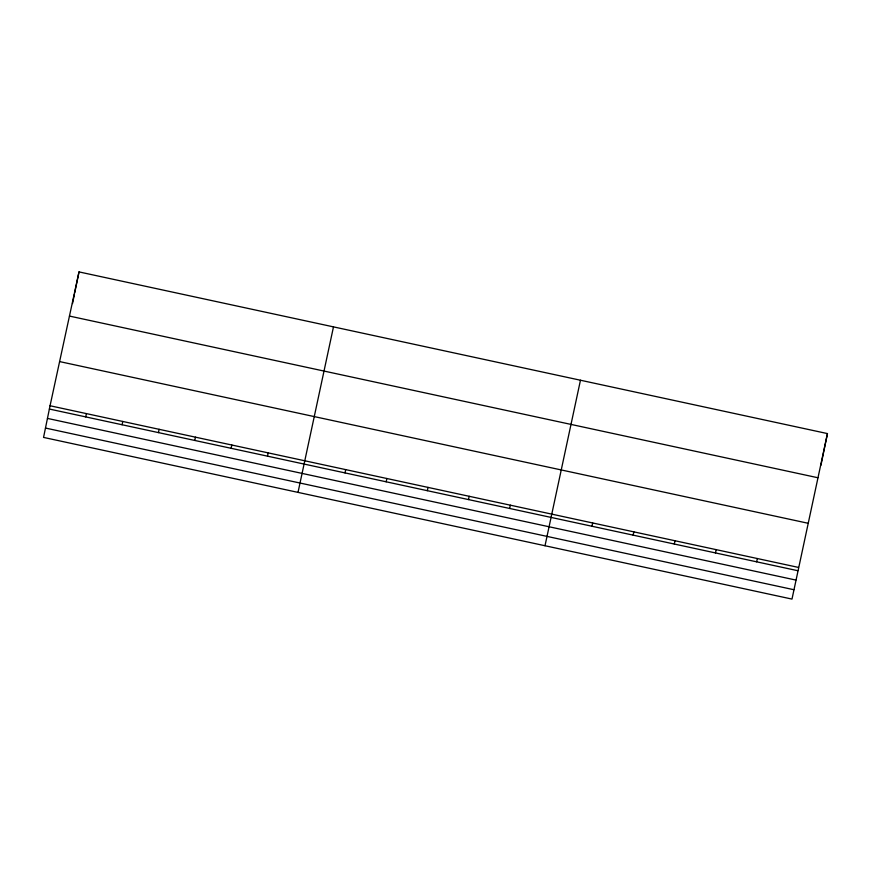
<?xml version="1.0" encoding="UTF-8"?>
<svg xmlns="http://www.w3.org/2000/svg" width="871" height="871" viewBox="0 0 871 871"><rect width="100%" height="100%" fill="white"/><g stroke="black" fill="none" stroke-linecap="round" stroke-linejoin="round"><path stroke-width="1.31" d="M50.05 405.755L43.55 437.416L791.989 599.096L827.45 433.584L79.011 271.904L50.05 405.755L798.489 567.424M72.511 303.576L74.438 294.213M74.688 293.004L79.011 271.904M85.728 416.893L86.403 413.605M122.082 424.743L122.757 421.455M158.435 432.593L159.11 429.305M194.788 440.454L195.463 437.166M231.142 448.304L231.817 445.016M267.495 456.154L268.17 452.866M298.013 492.387L333.484 326.875M345.003 472.899L345.678 469.611M386.169 481.794L386.844 478.506M427.334 490.678L428.009 487.39M468.5 499.573L469.175 496.285M509.666 508.468L510.341 505.18M545.006 545.736L580.467 380.224M591.986 526.247L592.661 522.959M633.152 535.142L633.827 531.854M674.317 544.037L674.992 540.749M715.483 552.922L716.158 549.634M756.649 561.817L757.324 558.529M820.95 465.245L827.45 433.584M69.462 316.075L817.891 477.744M59.609 361.585L808.048 523.253M49.375 409.043L797.814 570.712M47.459 418.407L795.887 580.075M45.477 428.053L793.906 589.721"/></g></svg>
